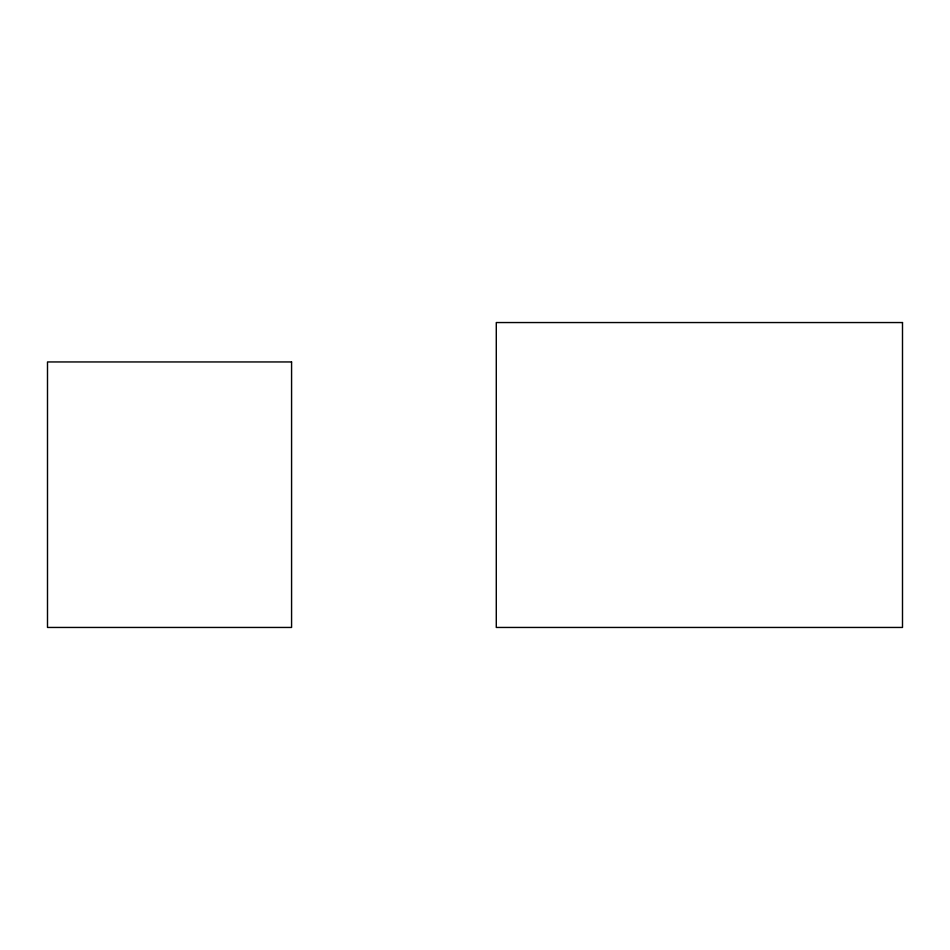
<?xml version="1.0" encoding="UTF-8"?>
<svg xmlns="http://www.w3.org/2000/svg" width="950" height="950" viewBox="0 0 950 950"><rect width="100%" height="100%" fill="white"/><g stroke="black" fill="none" stroke-linecap="round" stroke-linejoin="round"><path stroke-width="1.43" d="M902.5 322.549L496.28 322.549L496.28 627.451L902.5 627.451L902.5 322.549M291.579 361.95L47.5 361.95L47.5 627.451L291.579 627.451L291.579 361.95"/></g></svg>
